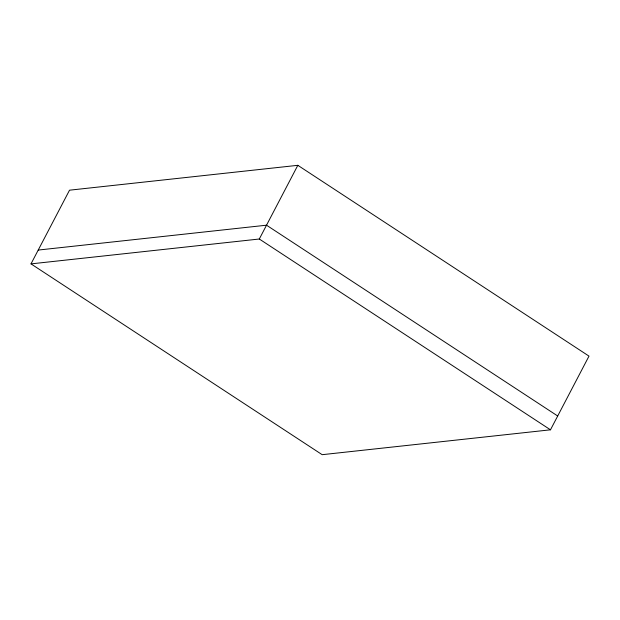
<?xml version="1.0" encoding="UTF-8"?>
<svg xmlns="http://www.w3.org/2000/svg" width="620" height="620" viewBox="0 0 620 620"><rect width="100%" height="100%" fill="white"/><g stroke="black" fill="none" stroke-linecap="round" stroke-linejoin="round"><path stroke-width="0.93" d="M31 263.88L69.525 190.185L297.833 165.315L589 356.12L550.475 429.815L322.168 454.685L31 263.88L259.307 239.01L550.475 429.815M259.307 239.01L297.833 165.315M38.223 250.062L266.53 225.192L557.698 415.997"/></g></svg>
